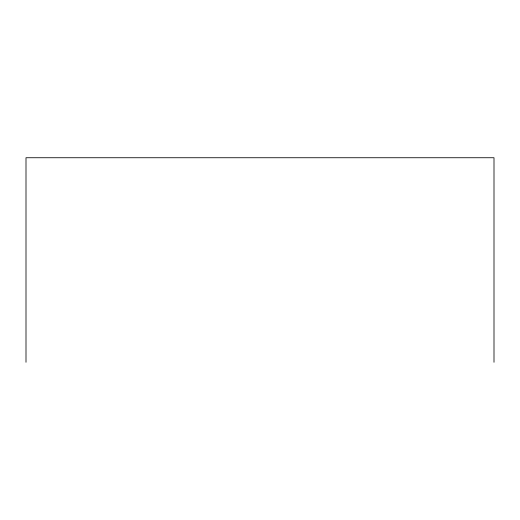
<?xml version="1.0" encoding="UTF-8"?>
<svg xmlns="http://www.w3.org/2000/svg" width="520" height="520" viewBox="0 0 520 520"><rect width="100%" height="100%" fill="white"/><g stroke="black" fill="none" stroke-linecap="round" stroke-linejoin="round"><path stroke-width="0.78" d="M494 362.265L494 157.736L26 157.736L26 362.265"/></g></svg>
